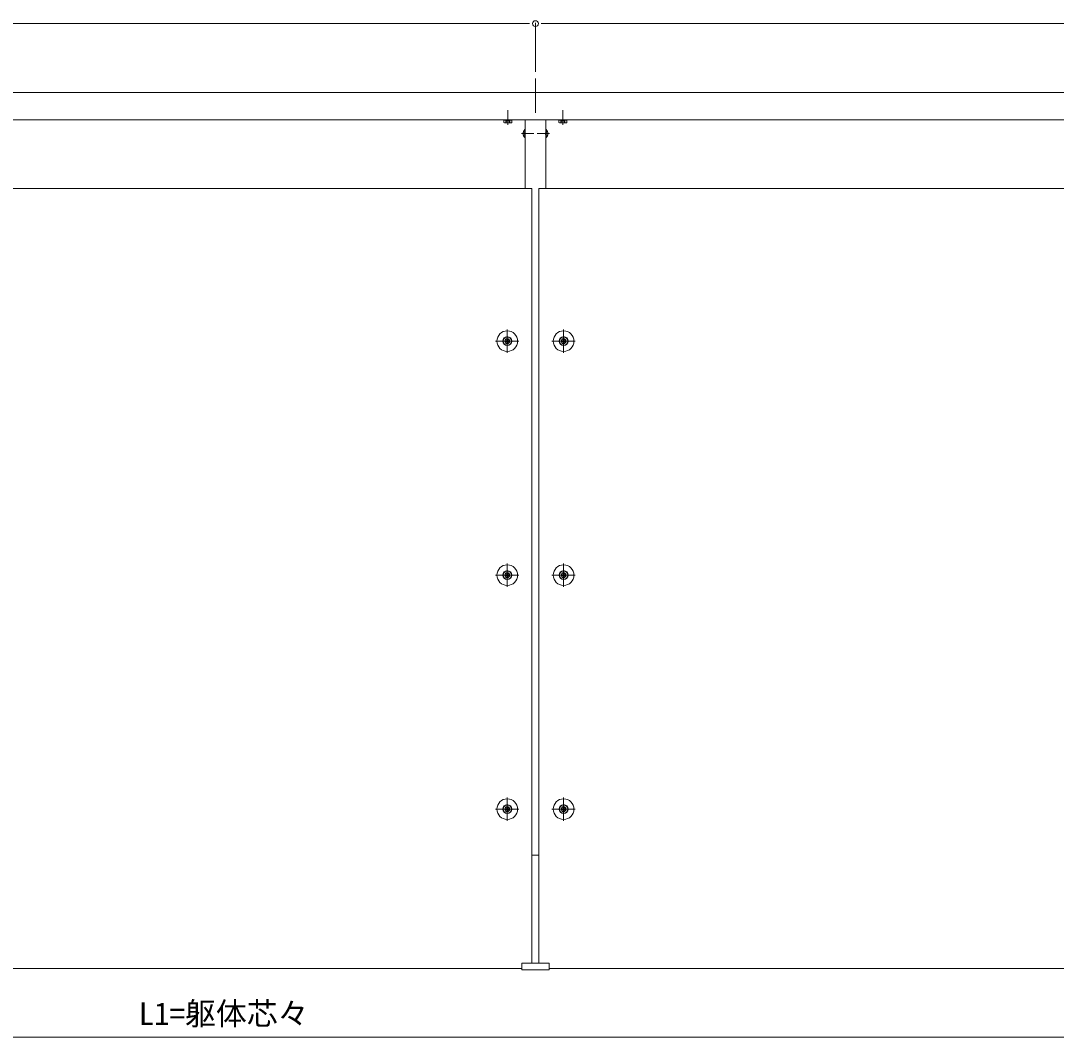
# Model space of a CAD drawing. Units: millimetres, scale not verified. Extents: x -11088 to 11088, y -17895 to 17964.
# Drawn here: x 2205 to 3712, y -2768 to -1289 of the extents above; entities that cross this region are included whole.
import ezdxf
from ezdxf.enums import TextEntityAlignment as Align

# ---------------------------------------------------------------- set-up
doc = ezdxf.new("R2010")
doc.units = ezdxf.units.MM
doc.header["$LTSCALE"] = 18
doc.linetypes.add('CHAIN2', pattern=[12, 9, -1, 1, -1])
doc.linetypes.add('DASHED3', pattern=[4, 3, -1])
doc.layers.add('0-2_YKK_ZWAK', color=4, linetype='Continuous', lineweight=9)
doc.layers.add('0-4_YKK_12', color=6, linetype='Continuous', lineweight=9)
doc.styles.add('ＭＳ ゴシック', font='')
doc.styles.get('ＭＳ ゴシック').set_extended_font_data('MS Gothic')

msp = doc.modelspace()

# ---------------------------------------------------------------- linework, layer by layer
at = {"layer": '0-2_YKK_ZWAK'}
for p, q in [((2954.05, -1372.89), (2954.05, -1422.58)), ((2499.05, -1392.89), (1163.05, -1392.89)), ((2499.05, -1392.89), (5229.05, -1392.89)), ((2499.05, -1432.89), (1163.05, -1432.89)), ((2499.05, -1432.89), (5229.05, -1432.89)), ((2909.05, -1433.19), (2908.27, -1433.64)), ((2908.27, -1436.75), (2908.27, -1433.64)), ((2909.05, -1437.19), (2908.27, -1436.75)), ((2908.3, -1433.19), (2908.3, -1432.89)), ((2919.8, -1433.19), (2908.3, -1433.19)), ((2919.05, -1437.19), (2909.05, -1437.19)), ((2911.16, -1436.75), (2911.16, -1433.64)), ((2916.93, -1436.75), (2916.93, -1433.64)), ((2919.05, -1433.19), (2919.82, -1433.64)), ((2919.05, -1437.19), (2919.82, -1436.75)), ((2919.8, -1432.89), (2919.8, -1433.19)), ((2919.82, -1436.75), (2919.82, -1433.64)), ((2939.05, -1532.89), (2939.05, -1432.89)), ((2939.05, -1458.79), (2939.05, -1446.99)), ((2969.05, -1532.89), (2969.05, -1432.89)), ((2969.05, -1458.79), (2969.05, -1446.99)), ((2989.05, -1433.19), (2988.27, -1433.64)), ((2988.27, -1436.75), (2988.27, -1433.64)), ((2989.05, -1437.19), (2988.27, -1436.75)), ((2988.3, -1433.19), (2988.3, -1432.89)), ((2999.8, -1433.19), (2988.3, -1433.19)), ((2999.05, -1437.19), (2989.05, -1437.19)), ((2991.16, -1436.75), (2991.16, -1433.64)), ((2996.93, -1436.75), (2996.93, -1433.64)), ((2999.05, -1433.19), (2999.82, -1433.64)), ((2999.05, -1437.19), (2999.82, -1436.75)), ((2999.8, -1432.89), (2999.8, -1433.19)), ((2999.82, -1436.75), (2999.82, -1433.64)), ((2938.54, -1458.79), (2939.05, -1458.79)), ((2969.55, -1458.79), (2969.05, -1458.79)), ((2959.05, -2659.89), (2959.05, -1532.89)), ((2913.05, -1762.89), (2913.05, -1746.89)), ((2995.05, -1762.89), (2995.05, -1746.89)), ((2905.05, -1754.89), (2921.05, -1754.89)), ((2912.39, -1752.91), (2912.39, -1751.54)), ((2912.39, -1751.54), (2913.71, -1751.54)), ((2913.71, -1751.54), (2913.71, -1752.91)), ((2987.05, -1754.89), (3003.05, -1754.89)), ((2994.39, -1752.91), (2994.39, -1751.54)), ((2994.39, -1751.54), (2995.71, -1751.54)), ((2995.71, -1751.54), (2995.71, -1752.91)), ((2912.39, -2093.41), (2912.39, -2092.04)), ((2912.39, -2092.04), (2913.71, -2092.04)), ((2913.05, -2103.39), (2913.05, -2087.39)), ((2913.71, -2092.04), (2913.71, -2093.41)), ((2994.39, -2093.41), (2994.39, -2092.04)), ((2994.39, -2092.04), (2995.71, -2092.04)), ((2995.05, -2103.39), (2995.05, -2087.39)), ((2995.71, -2092.04), (2995.71, -2093.41)), ((2905.05, -2095.39), (2921.05, -2095.39)), ((2987.05, -2095.39), (3003.05, -2095.39)), ((2905.05, -2435.89), (2921.05, -2435.89)), ((2912.39, -2433.91), (2912.39, -2432.54)), ((2912.39, -2432.54), (2913.71, -2432.54)), ((2913.05, -2443.89), (2913.05, -2427.89)), ((2913.71, -2432.54), (2913.71, -2433.91)), ((2987.05, -2435.89), (3003.05, -2435.89)), ((2994.39, -2433.91), (2994.39, -2432.54)), ((2994.39, -2432.54), (2995.71, -2432.54)), ((2995.05, -2443.89), (2995.05, -2427.89)), ((2995.71, -2432.54), (2995.71, -2433.91)), ((2959.05, -2502.89), (2949.05, -2502.89)), ((2064.05, -2667.89), (2499.05, -2667.89)), ((2934.05, -2667.89), (2064.05, -2667.89)), ((2934.05, -2667.89), (2499.05, -2667.89)), ((2934.05, -2659.89), (2934.05, -2669.89)), ((2934.05, -2659.89), (2974.05, -2659.89)), ((3789.05, -2667.89), (2974.05, -2667.89)), ((3789.05, -2667.89), (2974.05, -2667.89))]:
    msp.add_line(p, q, dxfattribs=at)
at = {"layer": '0-2_YKK_ZWAK', "linetype": 'CHAIN2'}
for p, q in [((2914.05, -1440.02), (2914.05, -1418.6)), ((2994.05, -1440.02), (2994.05, -1418.6)), ((2933.55, -1452.89), (2951.55, -1452.89)), ((2974.55, -1452.89), (2956.55, -1452.89)), ((2913.05, -1771.89), (2913.05, -1737.89)), ((2995.05, -1771.89), (2995.05, -1737.89)), ((2896.05, -1754.89), (2930.05, -1754.89)), ((2978.05, -1754.89), (3012.05, -1754.89)), ((2913.05, -2112.39), (2913.05, -2078.39)), ((2995.05, -2112.39), (2995.05, -2078.39)), ((2896.05, -2095.39), (2930.05, -2095.39)), ((2978.05, -2095.39), (3012.05, -2095.39)), ((2913.05, -2452.89), (2913.05, -2418.89)), ((2995.05, -2452.89), (2995.05, -2418.89)), ((2896.05, -2435.89), (2930.05, -2435.89)), ((2978.05, -2435.89), (3012.05, -2435.89))]:
    msp.add_line(p, q, dxfattribs=at)
at = {"layer": '0-2_YKK_ZWAK', "linetype": 'DASHED3'}
for p, q in [((2919.05, -1433.19), (2909.05, -1433.19)), ((2999.05, -1433.19), (2989.05, -1433.19))]:
    msp.add_line(p, q, dxfattribs=at)
for points in [[(2911, -1437.2), (2912.15, -1434.84), (2914.05, -1433.83)], [(2917.1, -1437.2), (2915.95, -1434.84), (2914.05, -1433.83)], [(2991, -1437.2), (2992.15, -1434.84), (2994.05, -1433.83)], [(2997.1, -1437.2), (2995.95, -1434.84), (2994.05, -1433.83)], [(2936.43, -1450.39), (2939.21, -1451.75), (2939.82, -1452.89)], [(2936.43, -1455.39), (2939.21, -1454.04), (2939.82, -1452.89)], [(2971.66, -1450.39), (2968.88, -1451.75), (2968.27, -1452.89)], [(2971.66, -1455.39), (2968.88, -1454.04), (2968.27, -1452.89)]]:
    msp.add_lwpolyline(points, dxfattribs=at)
at = {"layer": '0-2_YKK_ZWAK'}
for points in [[(2938.54, -1458.79), (2938.54, -1446.99), (2939.05, -1446.99)], [(2969.55, -1458.79), (2969.55, -1446.99), (2969.05, -1446.99)], [(2049.05, -1532.89), (2949.05, -1532.89), (2949.05, -2659.89)], [(2959.05, -1532.89), (3859.05, -1532.89), (3859.05, -2667.89)], [(2911.07, -1755.55), (2909.7, -1755.55), (2909.7, -1754.23), (2911.07, -1754.23)], [(2913.71, -1756.87), (2913.71, -1758.24), (2912.39, -1758.24), (2912.39, -1756.87)], [(2915.03, -1754.23), (2916.4, -1754.23), (2916.4, -1755.55), (2915.03, -1755.55)], [(2993.07, -1755.55), (2991.7, -1755.55), (2991.7, -1754.23), (2993.07, -1754.23)], [(2995.71, -1756.87), (2995.71, -1758.24), (2994.39, -1758.24), (2994.39, -1756.87)], [(2997.03, -1754.23), (2998.4, -1754.23), (2998.4, -1755.55), (2997.03, -1755.55)], [(2911.07, -2096.05), (2909.7, -2096.05), (2909.7, -2094.73), (2911.07, -2094.73)], [(2915.03, -2094.73), (2916.4, -2094.73), (2916.4, -2096.05), (2915.03, -2096.05)], [(2993.07, -2096.05), (2991.7, -2096.05), (2991.7, -2094.73), (2993.07, -2094.73)], [(2997.03, -2094.73), (2998.4, -2094.73), (2998.4, -2096.05), (2997.03, -2096.05)], [(2913.71, -2097.37), (2913.71, -2098.74), (2912.39, -2098.74), (2912.39, -2097.37)], [(2995.71, -2097.37), (2995.71, -2098.74), (2994.39, -2098.74), (2994.39, -2097.37)], [(2911.07, -2436.55), (2909.7, -2436.55), (2909.7, -2435.23), (2911.07, -2435.23)], [(2913.71, -2437.87), (2913.71, -2439.24), (2912.39, -2439.24), (2912.39, -2437.87)], [(2915.03, -2435.23), (2916.4, -2435.23), (2916.4, -2436.55), (2915.03, -2436.55)], [(2993.07, -2436.55), (2991.7, -2436.55), (2991.7, -2435.23), (2993.07, -2435.23)], [(2995.71, -2437.87), (2995.71, -2439.24), (2994.39, -2439.24), (2994.39, -2437.87)], [(2997.03, -2435.23), (2998.4, -2435.23), (2998.4, -2436.55), (2997.03, -2436.55)], [(2934.05, -2669.89), (2974.05, -2669.89), (2974.05, -2659.89)]]:
    msp.add_lwpolyline(points, dxfattribs=at)
for centre, radius in [((2913.05, -1754.89), 15), ((2913.05, -1754.89), 6.5), ((2995.05, -1754.89), 15), ((2995.05, -1754.89), 6.5), ((2913.05, -1754.89), 6), ((2913.05, -1754.89), 3.5), ((2995.05, -1754.89), 6), ((2995.05, -1754.89), 3.5), ((2913.05, -2095.39), 15), ((2913.05, -2095.39), 6.5), ((2913.05, -2095.39), 6), ((2913.05, -2095.39), 3.5), ((2995.05, -2095.39), 15), ((2995.05, -2095.39), 6.5), ((2995.05, -2095.39), 6), ((2995.05, -2095.39), 3.5), ((2913.05, -2435.89), 15), ((2995.05, -2435.89), 15), ((2913.05, -2435.89), 6.5), ((2913.05, -2435.89), 6), ((2913.05, -2435.89), 3.5), ((2995.05, -2435.89), 6.5), ((2995.05, -2435.89), 6), ((2995.05, -2435.89), 3.5)]:
    msp.add_circle(centre, radius, dxfattribs=at)
for centre, radius, start, end in [((2909.72, -1435.75), 2.56, 55.61708, 124.38292), ((2909.72, -1434.64), 2.56, 235.61708, 304.38292), ((2914.05, -1442.75), 9.55, 72.41276, 107.58724), ((2914.05, -1427.64), 9.55, 252.41276, 287.58724), ((2918.38, -1435.75), 2.56, 55.61708, 124.38292), ((2918.38, -1434.64), 2.56, 235.61708, 304.38292), ((2944.28, -1452.89), 8.23, 134.2189, 225.7811), ((2963.81, -1452.89), 8.23, 314.2189, 45.7811), ((2989.72, -1435.75), 2.56, 55.61708, 124.38292), ((2989.72, -1434.64), 2.56, 235.61708, 304.38292), ((2994.05, -1442.75), 9.55, 72.41276, 107.58724), ((2994.05, -1427.64), 9.55, 252.41276, 287.58724), ((2998.38, -1435.75), 2.56, 55.61708, 124.38292), ((2998.38, -1434.64), 2.56, 235.61708, 304.38292), ((2911.07, -1752.91), 1.32, 270, 0), ((2911.07, -1756.87), 1.32, 0, 90), ((2915.03, -1752.91), 1.32, 180, 270), ((2915.03, -1756.87), 1.32, 90, 180), ((2993.07, -1752.91), 1.32, 270, 0), ((2993.07, -1756.87), 1.32, 0, 90), ((2997.03, -1752.91), 1.32, 180, 270), ((2997.03, -1756.87), 1.32, 90, 180), ((2911.07, -2093.41), 1.32, 270, 0), ((2915.03, -2093.41), 1.32, 180, 270), ((2993.07, -2093.41), 1.32, 270, 0), ((2997.03, -2093.41), 1.32, 180, 270), ((2911.07, -2097.37), 1.32, 0, 90), ((2915.03, -2097.37), 1.32, 90, 180), ((2993.07, -2097.37), 1.32, 0, 90), ((2997.03, -2097.37), 1.32, 90, 180), ((2911.07, -2433.91), 1.32, 270, 0), ((2911.07, -2437.87), 1.32, 0, 90), ((2915.03, -2433.91), 1.32, 180, 270), ((2915.03, -2437.87), 1.32, 90, 180), ((2993.07, -2433.91), 1.32, 270, 0), ((2993.07, -2437.87), 1.32, 0, 90), ((2997.03, -2433.91), 1.32, 180, 270), ((2997.03, -2437.87), 1.32, 90, 180)]:
    msp.add_arc(centre, radius, start, end, dxfattribs=at)
at = {"layer": '0-4_YKK_12'}
for p, q in [((2061.05, -1292.89), (2937.05, -1292.89)), ((2945.55, -1292.89), (2937.05, -1292.89)), ((2954.05, -1362.89), (2954.05, -1291.89)), ((2954.05, -1362.89), (2954.05, -1291.89)), ((2962.55, -1292.89), (2971.05, -1292.89)), ((2971.05, -1292.89), (3847.05, -1292.89)), ((1169.05, -2767.89), (3829.05, -2767.89))]:
    msp.add_line(p, q, dxfattribs=at)
for start, end in [(0, 180), (0, 180), (180, 0), (180, 0)]:
    msp.add_arc((2954.05, -1292.89), 4.25, start, end, dxfattribs=at)

# ---------------------------------------------------------------- texts
at = {"layer": '0-4_YKK_12', "style": 'ＭＳ ゴシック'}
msp.add_text('L1=躯体芯々', height=32.99, dxfattribs=at).set_placement((2376.65, -2759.89), align=Align.BOTTOM_LEFT)

doc.saveas('drawing.dxf')
